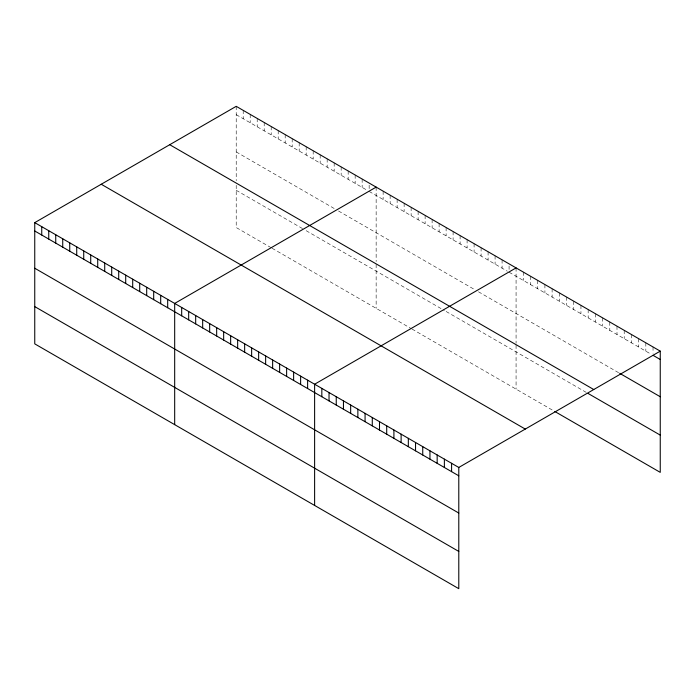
<?xml version="1.0" encoding="UTF-8"?>
<svg xmlns="http://www.w3.org/2000/svg" width="695" height="695" viewBox="0 0 695 695"><rect width="100%" height="100%" fill="white"/><g stroke="black" fill="none" stroke-linecap="round" stroke-linejoin="round"><path stroke-width="0.52" stroke-dasharray="3.48 2.61" d="M236.213 114.675L367.394 190.413M369.149 191.429L507.333 271.206M509.079 272.214L651.241 354.294M236.213 151.918L334.165 208.474M338.535 211.002L474.094 289.268M478.473 291.787L618.802 372.807M236.213 190.3L304.427 229.68M306.174 230.697L444.357 310.474M446.112 311.482L586.363 392.458M271.198 247.741L236.213 227.543L236.213 183.584M272.066 248.245L411.127 328.535M412.005 329.039L553.924 410.971M653.039 346.979L653.039 353.242M645.829 342.817L645.829 351.166M638.627 338.656L638.627 347.005M631.416 334.495L631.416 342.844M624.206 330.334L624.206 338.682M616.995 326.172L616.995 334.521M609.793 322.011L609.793 330.36M602.582 317.85L602.582 326.198M595.372 313.688L595.372 322.037M588.161 309.527L588.161 317.876M580.951 305.366L580.951 313.714M573.749 301.204L573.749 309.553M566.538 297.043L566.538 305.392M559.327 292.882L559.327 301.23M552.117 288.712L552.117 297.069M544.915 284.55L544.915 292.899M537.704 280.389L537.704 288.738M530.494 276.228L530.494 284.576M523.283 272.066L523.283 280.415M516.072 267.905L516.072 343.243M516.072 345.163L516.072 389.122M509.079 265.95L509.079 270.129M502.085 259.826L502.085 268.174M495.083 255.786L495.083 264.135M488.09 251.746L488.09 260.095M481.096 247.707L481.096 256.055M474.094 243.667L474.094 252.016M467.101 239.627L467.101 247.976M460.107 235.588L460.107 243.936M453.105 231.548L453.105 239.897M446.112 227.508L446.112 235.857M439.11 223.469L439.11 231.817M432.116 219.429L432.116 227.778M425.123 215.389L425.123 223.747M418.121 211.35L418.121 219.707M411.127 207.31L411.127 215.667M404.134 203.27L404.134 211.627M397.132 199.239L397.132 207.588M390.138 195.199L390.138 203.548M383.136 191.16L383.136 199.508M376.143 187.12L376.143 261.494M376.143 264.369L376.143 308.337M369.149 185.165L369.149 189.335M362.147 179.041L362.147 187.389M355.154 175.001L355.154 183.35M348.16 170.961L348.16 179.31M341.158 166.922L341.158 175.27M334.165 162.882L334.165 171.231M327.163 158.842L327.163 167.191M320.169 154.803L320.169 163.151M313.176 150.763L313.176 159.112M306.174 146.723L306.174 155.072M299.18 142.684L299.18 151.032M292.187 138.644L292.187 146.993M285.185 134.604L285.185 142.953M278.191 130.564L278.191 138.913M271.198 126.525L271.198 134.873M264.196 122.485L264.196 130.834M257.202 118.445L257.202 126.794M250.2 114.406L250.2 122.754M243.207 110.366L243.207 118.715M236.213 106.326L236.213 180.7"/><path stroke-width="1.04" d="M34.75 222.635L458.787 467.457L458.787 588.674L34.75 343.86L34.75 222.635L236.213 106.326L660.25 351.14L660.25 472.365L554.827 411.492M376.143 187.12L174.68 303.428L174.68 424.645M516.072 267.905L314.618 384.222L314.618 505.439M458.787 467.457L660.25 351.14M653.039 355.327L660.25 359.497M619.705 373.328L660.25 396.741M169.728 144.708L593.765 389.53M588.161 393.5L660.25 435.113M101.235 184.253L525.272 429.076M34.75 230.992L458.787 475.806M34.75 268.235L458.787 513.049M34.75 306.608L458.787 551.43M451.585 463.296L451.585 471.644M444.374 459.134L444.374 467.483M437.164 454.973L437.164 463.322M429.953 450.812L429.953 459.16M422.742 446.65L422.742 454.999M415.541 442.48L415.541 450.838M408.33 438.319L408.33 446.668M401.119 434.158L401.119 442.507M393.909 429.996L393.909 438.345M386.707 425.835L386.707 434.184M379.496 421.674L379.496 430.023M372.285 417.513L372.285 425.861M365.075 413.351L365.075 421.7M357.864 409.19L357.864 417.539M350.662 405.029L350.662 413.377M343.452 400.867L343.452 409.216M336.241 396.706L336.241 405.055M329.03 392.545L329.03 400.893M321.828 388.383L321.828 396.732M307.616 380.182L307.616 388.531M300.622 376.143L300.622 384.491M293.629 372.103L293.629 380.452M286.627 368.063L286.627 376.412M279.633 364.024L279.633 372.372M272.64 359.984L272.64 368.333M265.638 355.944L265.638 364.293M258.644 351.905L258.644 360.253M251.642 347.865L251.642 356.214M244.649 343.825L244.649 352.174M237.655 339.786L237.655 348.134M230.653 335.746L230.653 344.094M223.66 331.706L223.66 340.055M216.666 327.666L216.666 336.015M209.664 323.627L209.664 331.975M202.671 319.587L202.671 327.936M195.677 315.547L195.677 323.896M188.675 311.508L188.675 319.856M181.682 307.468L181.682 315.817M167.686 299.389L167.686 307.737M160.693 295.349L160.693 303.698M153.691 291.309L153.691 299.658M146.697 287.27L146.697 295.618M139.704 283.23L139.704 291.579M132.702 279.19L132.702 287.539M125.708 275.151L125.708 283.499M118.706 271.111L118.706 279.459M111.713 267.071L111.713 275.42M104.719 263.031L104.719 271.38M97.717 258.992L97.717 267.34M90.724 254.952L90.724 263.301M83.73 250.912L83.73 259.261M76.728 246.873L76.728 255.221M69.735 242.833L69.735 251.182M62.732 238.793L62.732 247.142M55.739 234.754L55.739 243.102M48.746 230.714L48.746 239.071M41.743 226.674L41.743 235.032"/></g></svg>
